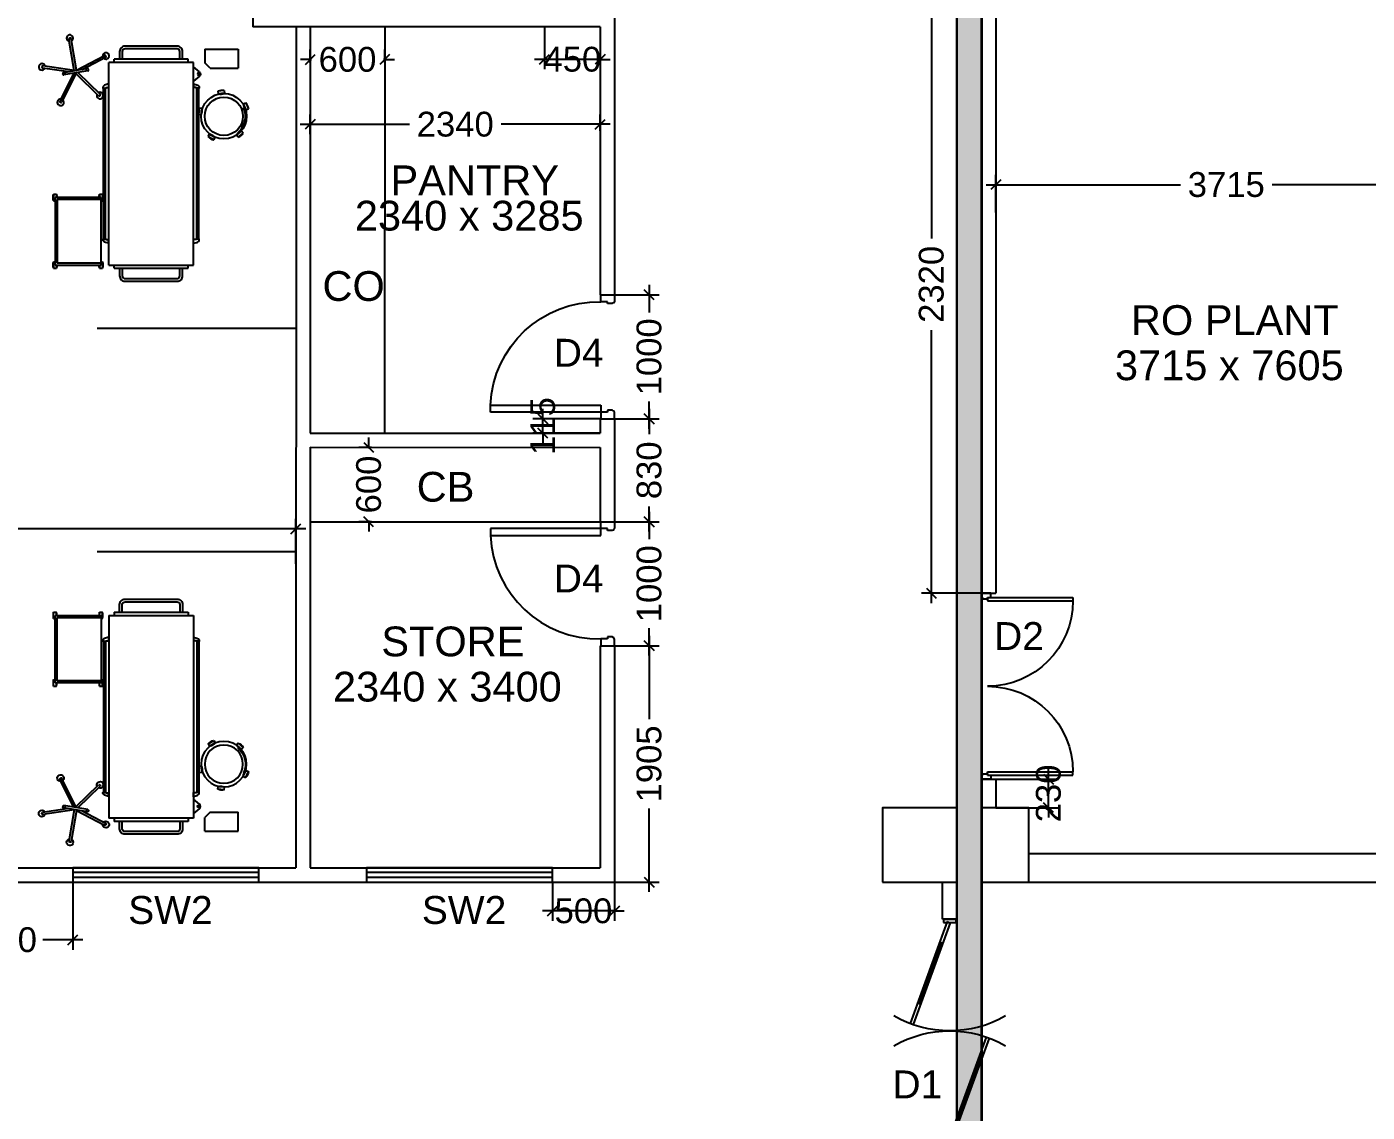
# Model space of a CAD drawing. Extents: x 7620542 to 7843793, y -6476226 to -6093835.
# Drawn here: x 7708846 to 7719659, y -6346936 to -6338180 of the extents above; entities that cross this region are included whole.
import ezdxf
from ezdxf.enums import TextEntityAlignment as Align

# ---------------------------------------------------------------- set-up
doc = ezdxf.new("R2010")
doc.units = 0
doc.header["$LTSCALE"] = 600
doc.header["$MEASUREMENT"] = 0
doc.header["$PDMODE"] = 35
doc.linetypes.add('HIDDEN', pattern=[0.375, 0.25, -0.125])
doc.layers.get('0').update_dxf_attribs({"linetype": 'CONTINUOUS'})
doc.layers.get('Defpoints').update_dxf_attribs({"linetype": 'CONTINUOUS'})
for name, color, linetype in [('Beds', 33, 'CONTINUOUS'), ('Counter', 7, 'CONTINUOUS'), ('DIM-TEXT', 8, 'CONTINUOUS'), ('DOOR', 32, 'CONTINUOUS'), ('Exp.Joint', 104, 'CONTINUOUS'), ('furniture', 33, 'CONTINUOUS'), ('joinery', 7, 'CONTINUOUS'), ('LA-column', 3, 'CONTINUOUS'), ('LOADING', 140, 'CONTINUOUS'), ('Room Dim', 1, 'CONTINUOUS'), ('TEXT', 6, 'CONTINUOUS'), ('Walls', 7, 'CONTINUOUS'), ('WIN', 151, 'CONTINUOUS'), ('Working Dim', 5, 'CONTINUOUS')]:
    doc.layers.add(name, color=color, linetype=linetype)
doc.styles.add('ari', font='arial.ttf')
doc.styles.add('ARIAL', font='arial.ttf')
doc.styles.add('RT', font='romant.shx')
doc.linetypes.add('ZIGZAG', pattern='A,0.0001,-0.2,[131,ltypeshp.shx,S=0.2,R=0,X=-0.2,Y=0],-0.4,[131,ltypeshp.shx,S=0.2,R=180,X=0.2,Y=0],-0.2', length=0.8001)
doc.dimstyles.new('int. dim', dxfattribs={"dimtxt": 450, "dimasz": 80, "dimexe": 80, "dimexo": 0, "dimgap": 70, "dimtad": 0, "dimdec": 0, "dimzin": 12, "dimdsep": 46, "dimtxsty": 'ari', "dimblk": 'OBLIQUE', "dimcen": 2, "dimdle": 80, "dimclrd": 256, "dimclre": 256, "dimclrt": 6, "dimadec": 0, "dimazin": 0, "dimtfac": 1, "dimtdec": 0, "dimtix": 1, "dimtmove": 2, "dimatfit": 3, "dimfxl": 1, "dimtolj": 1, "dimtzin": 0, "dimlwd": -1, "dimlwe": -1, "dimarcsym": 0})
doc.dimstyles.new('TEXT', dxfattribs={"dimscale": 0, "dimtxt": 600, "dimasz": 300, "dimexe": 300, "dimexo": 30, "dimgap": 50, "dimtad": 0, "dimdec": 0, "dimzin": 0, "dimdsep": 46, "dimtxsty": 'RT', "dimblk": 'OBLIQUE', "dimcen": 0.09, "dimdle": 300, "dimclrd": 256, "dimclre": 256, "dimclrt": 170, "dimadec": 0, "dimazin": 0, "dimtfac": 1, "dimtdec": 0, "dimtofl": 0, "dimtmove": 2, "dimatfit": 3, "dimfxl": 1, "dimfrac": 2, "dimtolj": 1, "dimtzin": 0, "dimlwd": -1, "dimlwe": -1, "dimarcsym": 0})

# ---------------------------------------------------------------- blocks, each defined once
blk = doc.blocks.new('Z$W@#5624')
at = {"layer": 'DOOR'}
for p, q in [((19, 470), (840, 769)), ((28, 446), (849, 745)), ((188, 518), (680, 697)), ((676, 709), (685, 685)), ((0, 400), (0, 499)), ((0, 499), (25, 499)), ((19, 470), (28, 446)), ((25, 400), (25, 499)), ((183, 529), (192, 506)), ((1770, 453), (949, 154)), ((1779, 429), (1770, 453)), ((1798, 499), (1773, 499)), ((1773, 400), (1773, 499)), ((1798, 400), (1798, 499)), ((0, 400), (25, 400)), ((1779, 429), (957, 130)), ((1610, 381), (1117, 202)), ((1614, 369), (1606, 393)), ((1798, 400), (1773, 400)), ((1113, 214), (1122, 190))]:
    blk.add_line(p, q, dxfattribs=at)
at = {"layer": 'DOOR', "color": 145}
for centre, start_param, end_param in [((0, 449), 2.617994, 3.665191), ((1798, 449), -0.523599, 0.523599)]:
    blk.add_ellipse(centre, major_axis=(-899, 0), ratio=1, start_param=start_param, end_param=end_param, dxfattribs=at)
blk = doc.blocks.new('_Oblique')
at = {"color": 0, "linetype": 'ByBlock', "lineweight": -2}
blk.add_line((-0.5, -0.5), (0.5, 0.5), dxfattribs=at)
blk = doc.blocks.new('*D478')
at = {"layer": 'Defpoints', "color": 0, "linetype": 'Continuous', "transparency": 16777216}
for p in [(7686489, -6335351), (7686489, -6337015, 5), (7716349, -6337015, 5)]:
    blk.add_point(p, dxfattribs=at)
at = {"layer": 'DIM-TEXT', "transparency": 16777216}
for p, q in [((7686489, -6337015), (7686489, -6335051)), ((7716349, -6337015), (7716349, -6335051)), ((7686189, -6335351), (7694663, -6335351)), ((7716649, -6335351), (7708176, -6335351))]:
    blk.add_line(p, q, dxfattribs=at)
at = {"layer": 'DIM-TEXT', "linetype": 'Continuous', "transparency": 16777216, "xscale": 300, "yscale": 300, "zscale": 300, "rotation": 180}
blk.add_blockref('_Oblique', (7686489, -6335351), dxfattribs=at)
at = {"layer": 'DIM-TEXT', "linetype": 'Continuous', "transparency": 16777216, "xscale": 300, "yscale": 300, "zscale": 300}
blk.add_blockref('_Oblique', (7716349, -6335351), dxfattribs=at)
at = {"layer": 'DIM-TEXT', "color": 170, "linetype": 'Continuous', "transparency": 16777216, "insert": (7701419, -6335351), "char_height": 750, "attachment_point": 5, "style": 'ari'}
blk.add_mtext('\\A1;{\\H1.067x;R.I.C.U. - WARD (20 Beds)}', dxfattribs=at)
blk = doc.blocks.new('*D427')
at = {"layer": 'Defpoints', "color": 0, "transparency": 16777216}
for p in [(7716664, -6339454), (7716664, -6339679, 10), (7720379, -6339679, 5)]:
    blk.add_point(p, dxfattribs=at)
at = {"layer": 'Working Dim', "transparency": 16777216}
for p, q in [((7716664, -6339679), (7716664, -6339374)), ((7720379, -6339679), (7720379, -6339374)), ((7716584, -6339454), (7718152, -6339454)), ((7720459, -6339454), (7718891, -6339454))]:
    blk.add_line(p, q, dxfattribs=at)
at = {"layer": 'Working Dim', "transparency": 16777216, "xscale": 80, "yscale": 80, "zscale": 80, "rotation": 180}
blk.add_blockref('_Oblique', (7716664, -6339454), dxfattribs=at)
at = {"layer": 'Working Dim', "transparency": 16777216, "xscale": 80, "yscale": 80, "zscale": 80}
blk.add_blockref('_Oblique', (7720379, -6339454), dxfattribs=at)
at = {"layer": 'Working Dim', "color": 6, "transparency": 16777216, "insert": (7718522, -6339454), "char_height": 200, "attachment_point": 5, "style": 'ari'}
blk.add_mtext('\\A1;3715', dxfattribs=at)
blk = doc.blocks.new('*D1696')
at = {"layer": 'Defpoints', "color": 0, "transparency": 16777216}
for p in [(7716549, -6337765, 5), (7716143, -6342750), (7716549, -6342750)]:
    blk.add_point(p, dxfattribs=at)
at = {"layer": 'Working Dim', "transparency": 16777216}
for p, q in [((7716143, -6337685), (7716143, -6339888)), ((7716549, -6337765), (7716063, -6337765)), ((7716143, -6342830), (7716143, -6340628)), ((7716549, -6342750), (7716063, -6342750))]:
    blk.add_line(p, q, dxfattribs=at)
at = {"layer": 'Working Dim', "transparency": 16777216, "xscale": 80, "yscale": 80, "zscale": 80}
for p, rotation in [((7716143, -6337765), 90), ((7716143, -6342750), 270)]:
    blk.add_blockref('_Oblique', p, dxfattribs=dict(at, rotation=rotation))
at = {"layer": 'Working Dim', "color": 6, "transparency": 16777216, "insert": (7716143, -6340258), "char_height": 200, "attachment_point": 5, "rotation": 90, "style": 'ari'}
blk.add_mtext('\\A1;2320', dxfattribs=at)
blk = doc.blocks.new('*D2115')
at = {"layer": 'Defpoints', "color": 0, "transparency": 16777216}
for p in [(7713472, -6338967), (7711132, -6339046, 0), (7713472, -6339020, 0)]:
    blk.add_point(p, dxfattribs=at)
at = {"layer": 'Working Dim', "transparency": 16777216}
for p, q in [((7711052, -6338967), (7711932, -6338967)), ((7711132, -6339046), (7711132, -6338887)), ((7713552, -6338967), (7712672, -6338967)), ((7713472, -6339020), (7713472, -6338887))]:
    blk.add_line(p, q, dxfattribs=at)
at = {"layer": 'Working Dim', "transparency": 16777216, "xscale": 80, "yscale": 80, "zscale": 80, "rotation": 180}
blk.add_blockref('_Oblique', (7711132, -6338967), dxfattribs=at)
at = {"layer": 'Working Dim', "transparency": 16777216, "xscale": 80, "yscale": 80, "zscale": 80}
blk.add_blockref('_Oblique', (7713472, -6338967), dxfattribs=at)
at = {"layer": 'Working Dim', "color": 6, "transparency": 16777216, "insert": (7712302, -6338967), "char_height": 200, "attachment_point": 5, "style": 'ari'}
blk.add_mtext('\\A1;2340', dxfattribs=at)
blk = doc.blocks.new('*D2117')
at = {"layer": 'Defpoints', "color": 0, "transparency": 16777216}
for p in [(7711017, -6342230), (7686717, -6342509), (7711017, -6342512, 0)]:
    blk.add_point(p, dxfattribs=at)
at = {"layer": 'Working Dim', "transparency": 16777216}
for p, q in [((7686637, -6342230), (7698420, -6342230)), ((7686717, -6342509), (7686717, -6342150)), ((7711097, -6342230), (7699315, -6342230)), ((7711017, -6342512), (7711017, -6342150))]:
    blk.add_line(p, q, dxfattribs=at)
at = {"layer": 'Working Dim', "transparency": 16777216, "xscale": 80, "yscale": 80, "zscale": 80, "rotation": 180}
blk.add_blockref('_Oblique', (7686717, -6342230), dxfattribs=at)
at = {"layer": 'Working Dim', "transparency": 16777216, "xscale": 80, "yscale": 80, "zscale": 80}
blk.add_blockref('_Oblique', (7711017, -6342230), dxfattribs=at)
at = {"layer": 'Working Dim', "color": 6, "transparency": 16777216, "insert": (7698867, -6342230), "char_height": 200, "attachment_point": 5, "style": 'ari'}
blk.add_mtext('\\A1;24300', dxfattribs=at)
blk = doc.blocks.new('1000')
at = {"layer": 'DOOR'}
for p, q in [((0, -100), (0, 0)), ((0, 0), (49.7, 0)), ((49.7, 0), (49.7, -2.2)), ((63.2, -49.5), (49.7, -49.5)), ((49.7, -49.5), (49.7, -100)), ((63.2, -13.5), (61, -13.5)), ((63.2, -13.5), (63.2, -49.5)), ((836.8, -13.5), (836.8, -49.5)), ((836.8, -13.5), (839, -13.5)), ((836.8, -49.5), (850.3, -49.5)), ((850.3, 0), (850.3, -2.2)), ((900, 0), (850.3, 0)), ((850.3, -49.5), (850.3, -100)), ((900, -100), (900, 0)), ((49.7, -100), (0, -100)), ((49.7, -100), (49.7, -900.6)), ((100.2, -100), (49.7, -100)), ((100.2, -900.6), (100.2, -100)), ((850.3, -100), (900, -100)), ((49.7, -900.6), (100.2, -900.6))]:
    blk.add_line(p, q, dxfattribs=at)
for centre, major_axis, start_param, end_param in [((49.7, -13.5), (-7.95, 7.95), 3.926991, 5.497787), ((850.3, -13.5), (7.95, 7.95), 0.785398, 2.356194)]:
    blk.add_ellipse(centre, major_axis=major_axis, ratio=1, start_param=start_param, end_param=end_param, dxfattribs=at)
at = {"layer": 'DOOR', "color": 145}
blk.add_ellipse((64.3, -115.3), major_axis=(-519.7, 589.8), ratio=1, start_param=2.464943, end_param=4.009476, dxfattribs=at)
blk = doc.blocks.new('Z$W@#1275')
at = {"layer": 'DOOR'}
for p, q in [((73, 1500), (0, 1500)), ((0, 1500), (0, 1467)), ((0, 1467), (2, 1467)), ((11, 1456), (11, 1458)), ((11, 1456), (47, 1456)), ((47, 1467), (736, 1467)), ((47, 1467), (47, 1439)), ((47, 1456), (47, 1467)), ((47, 1467), (73, 1467)), ((47, 1439), (736, 1439)), ((73, 1467), (73, 1500)), ((736, 1467), (736, 1439)), ((0, 33), (2, 33)), ((0, 0), (0, 33)), ((73, 0), (0, 0)), ((11, 44), (11, 42)), ((11, 44), (47, 44)), ((47, 61), (736, 61)), ((47, 33), (47, 61)), ((47, 44), (47, 33)), ((47, 33), (736, 33)), ((47, 33), (73, 33)), ((73, 33), (73, 0)), ((736, 33), (736, 61))]:
    blk.add_line(p, q, dxfattribs=at)
for centre, start, end in [((11, 1467), 180, 270), ((11, 33), 90, 180)]:
    blk.add_arc(centre, 9.13, start, end, dxfattribs=at)
at = {"layer": 'DOOR', "color": 145}
for centre, start, end in [((47, 1439), 270, 0), ((47, 61), 0, 90)]:
    blk.add_arc(centre, 689, start, end, dxfattribs=at)
blk = doc.blocks.new('*D2171')
at = {"layer": 'Defpoints', "color": 0, "transparency": 16777216}
for p in [(7711733, -6338444), (7711133, -6338468, 0), (7711733, -6338468, 0)]:
    blk.add_point(p, dxfattribs=at)
at = {"layer": 'Working Dim', "transparency": 16777216}
for p, q in [((7711133, -6338444), (7711053, -6338444)), ((7711133, -6338468), (7711133, -6338364)), ((7711133, -6338444), (7711142, -6338444)), ((7711733, -6338444), (7711724, -6338444)), ((7711733, -6338468), (7711733, -6338364)), ((7711733, -6338444), (7711813, -6338444))]:
    blk.add_line(p, q, dxfattribs=at)
at = {"layer": 'Working Dim', "transparency": 16777216, "xscale": 80, "yscale": 80, "zscale": 80}
blk.add_blockref('_Oblique', (7711133, -6338444), dxfattribs=at)
at = {"layer": 'Working Dim', "transparency": 16777216, "xscale": 80, "yscale": 80, "zscale": 80, "rotation": 180}
blk.add_blockref('_Oblique', (7711733, -6338444), dxfattribs=at)
at = {"layer": 'Working Dim', "color": 6, "transparency": 16777216, "insert": (7711433, -6338444), "char_height": 200, "attachment_point": 5, "style": 'ari'}
blk.add_mtext('\\A1;600', dxfattribs=at)
blk = doc.blocks.new('*D2173')
at = {"layer": 'Defpoints', "color": 0, "transparency": 16777216}
for p in [(7708017, -6345080, 0), (7709217, -6345080, 0), (7708017, -6345546)]:
    blk.add_point(p, dxfattribs=at)
at = {"layer": 'Working Dim', "transparency": 16777216}
for p, q in [((7708017, -6345080), (7708017, -6345626)), ((7709217, -6345080), (7709217, -6345626)), ((7707937, -6345546), (7708258, -6345546)), ((7709297, -6345546), (7708976, -6345546))]:
    blk.add_line(p, q, dxfattribs=at)
at = {"layer": 'Working Dim', "transparency": 16777216, "xscale": 80, "yscale": 80, "zscale": 80, "rotation": 180}
blk.add_blockref('_Oblique', (7708017, -6345546), dxfattribs=at)
at = {"layer": 'Working Dim', "transparency": 16777216, "xscale": 80, "yscale": 80, "zscale": 80}
blk.add_blockref('_Oblique', (7709217, -6345546), dxfattribs=at)
at = {"layer": 'Working Dim', "color": 6, "transparency": 16777216, "insert": (7708617, -6345546), "char_height": 200, "attachment_point": 5, "style": 'ari'}
blk.add_mtext('\\A1;1200', dxfattribs=at)
blk = doc.blocks.new('*D2176')
at = {"layer": 'Defpoints', "color": 0, "transparency": 16777216}
for p in [(7713587, -6343173, 0), (7713866, -6343173), (7713586, -6345080)]:
    blk.add_point(p, dxfattribs=at)
at = {"layer": 'Working Dim', "transparency": 16777216}
for p, q in [((7713866, -6343093), (7713866, -6343767)), ((7713587, -6343173), (7713946, -6343173)), ((7713866, -6345160), (7713866, -6344487)), ((7713586, -6345080), (7713946, -6345080))]:
    blk.add_line(p, q, dxfattribs=at)
at = {"layer": 'Working Dim', "transparency": 16777216, "xscale": 80, "yscale": 80, "zscale": 80}
for p, rotation in [((7713866, -6343173), 90), ((7713866, -6345080), 270)]:
    blk.add_blockref('_Oblique', p, dxfattribs=dict(at, rotation=rotation))
at = {"layer": 'Working Dim', "color": 6, "transparency": 16777216, "insert": (7713866, -6344127), "char_height": 200, "attachment_point": 5, "rotation": 90, "style": 'ari'}
blk.add_mtext('\\A1;1905', dxfattribs=at)
blk = doc.blocks.new('*D2177')
at = {"layer": 'Defpoints', "color": 0, "transparency": 16777216}
for p in [(7713587, -6342173, 0), (7713866, -6342173), (7713587, -6343173, 0)]:
    blk.add_point(p, dxfattribs=at)
at = {"layer": 'Working Dim', "transparency": 16777216}
for p, q in [((7713866, -6342093), (7713866, -6342314)), ((7713587, -6342173), (7713946, -6342173)), ((7713866, -6343253), (7713866, -6343032)), ((7713587, -6343173), (7713946, -6343173))]:
    blk.add_line(p, q, dxfattribs=at)
at = {"layer": 'Working Dim', "transparency": 16777216, "xscale": 80, "yscale": 80, "zscale": 80}
for p, rotation in [((7713866, -6342173), 90), ((7713866, -6343173), 270)]:
    blk.add_blockref('_Oblique', p, dxfattribs=dict(at, rotation=rotation))
at = {"layer": 'Working Dim', "color": 6, "transparency": 16777216, "insert": (7713866, -6342673), "char_height": 200, "attachment_point": 5, "rotation": 90, "style": 'ari'}
blk.add_mtext('\\A1;1000', dxfattribs=at)
blk = doc.blocks.new('*D2178')
at = {"layer": 'Defpoints', "color": 0, "transparency": 16777216}
for p in [(7713587, -6341343, 0), (7713866, -6341343), (7713587, -6342173, 0)]:
    blk.add_point(p, dxfattribs=at)
at = {"layer": 'Working Dim', "transparency": 16777216}
for p, q in [((7713866, -6341263), (7713866, -6341467)), ((7713587, -6341343), (7713946, -6341343)), ((7713866, -6342253), (7713866, -6342049)), ((7713587, -6342173), (7713946, -6342173))]:
    blk.add_line(p, q, dxfattribs=at)
at = {"layer": 'Working Dim', "transparency": 16777216, "xscale": 80, "yscale": 80, "zscale": 80}
for p, rotation in [((7713866, -6341343), 90), ((7713866, -6342173), 270)]:
    blk.add_blockref('_Oblique', p, dxfattribs=dict(at, rotation=rotation))
at = {"layer": 'Working Dim', "color": 6, "transparency": 16777216, "insert": (7713866, -6341758), "char_height": 200, "attachment_point": 5, "rotation": 90, "style": 'ari'}
blk.add_mtext('\\A1;830', dxfattribs=at)
blk = doc.blocks.new('*D2179')
at = {"layer": 'Defpoints', "color": 0, "transparency": 16777216}
for p in [(7713587, -6340343, 0), (7713866, -6340343), (7713587, -6341343, 0)]:
    blk.add_point(p, dxfattribs=at)
at = {"layer": 'Working Dim', "transparency": 16777216}
for p, q in [((7713866, -6340263), (7713866, -6340484)), ((7713587, -6340343), (7713946, -6340343)), ((7713866, -6341423), (7713866, -6341202)), ((7713587, -6341343), (7713946, -6341343))]:
    blk.add_line(p, q, dxfattribs=at)
at = {"layer": 'Working Dim', "transparency": 16777216, "xscale": 80, "yscale": 80, "zscale": 80}
for p, rotation in [((7713866, -6340343), 90), ((7713866, -6341343), 270)]:
    blk.add_blockref('_Oblique', p, dxfattribs=dict(at, rotation=rotation))
at = {"layer": 'Working Dim', "color": 6, "transparency": 16777216, "insert": (7713866, -6340843), "char_height": 200, "attachment_point": 5, "rotation": 90, "style": 'ari'}
blk.add_mtext('\\A1;1000', dxfattribs=at)
blk = doc.blocks.new('*D2180')
at = {"layer": 'Defpoints', "color": 0, "transparency": 16777216}
for p in [(7711627, -6341573, 0), (7711604, -6342173), (7711627, -6342173, 0)]:
    blk.add_point(p, dxfattribs=at)
at = {"layer": 'Working Dim', "transparency": 16777216}
for p, q in [((7711627, -6341573), (7711524, -6341573)), ((7711604, -6341573), (7711604, -6341493)), ((7711604, -6341573), (7711604, -6341582)), ((7711627, -6342173), (7711524, -6342173)), ((7711604, -6342173), (7711604, -6342164)), ((7711604, -6342173), (7711604, -6342253))]:
    blk.add_line(p, q, dxfattribs=at)
at = {"layer": 'Working Dim', "transparency": 16777216, "xscale": 80, "yscale": 80, "zscale": 80}
for p, rotation in [((7711604, -6341573), 270), ((7711604, -6342173), 90)]:
    blk.add_blockref('_Oblique', p, dxfattribs=dict(at, rotation=rotation))
at = {"layer": 'Working Dim', "color": 6, "transparency": 16777216, "insert": (7711604, -6341873), "char_height": 200, "attachment_point": 5, "rotation": 90, "style": 'ari'}
blk.add_mtext('\\A1;600', dxfattribs=at)
blk = doc.blocks.new('*D2181')
at = {"layer": 'Defpoints', "color": 0, "transparency": 16777216}
for p in [(7713008, -6341343), (7713475, -6341343, 0), (7713472, -6341458, 0)]:
    blk.add_point(p, dxfattribs=at)
at = {"layer": 'Working Dim', "transparency": 16777216}
for p, q in [((7713008, -6341343), (7713008, -6341263)), ((7713475, -6341343), (7712928, -6341343)), ((7713008, -6341458), (7713008, -6341343)), ((7713472, -6341458), (7712928, -6341458)), ((7713008, -6341458), (7713008, -6341538))]:
    blk.add_line(p, q, dxfattribs=at)
at = {"layer": 'Working Dim', "transparency": 16777216, "xscale": 80, "yscale": 80, "zscale": 80}
for p, rotation in [((7713008, -6341343), 270), ((7713008, -6341458), 90)]:
    blk.add_blockref('_Oblique', p, dxfattribs=dict(at, rotation=rotation))
at = {"layer": 'Working Dim', "color": 6, "transparency": 16777216, "insert": (7713008, -6341401), "char_height": 200, "attachment_point": 5, "rotation": 90, "style": 'ari'}
blk.add_mtext('\\A1;115', dxfattribs=at)
blk = doc.blocks.new('*D2183')
at = {"layer": 'Defpoints', "color": 0, "transparency": 16777216}
for p in [(7713022, -6338180), (7713472, -6338180, 0), (7713022, -6338443)]:
    blk.add_point(p, dxfattribs=at)
at = {"layer": 'Working Dim', "transparency": 16777216}
for p, q in [((7713022, -6338180), (7713022, -6338523)), ((7713472, -6338180), (7713472, -6338523)), ((7713022, -6338443), (7712942, -6338443)), ((7713472, -6338443), (7713022, -6338443)), ((7713472, -6338443), (7713552, -6338443))]:
    blk.add_line(p, q, dxfattribs=at)
at = {"layer": 'Working Dim', "transparency": 16777216, "xscale": 80, "yscale": 80, "zscale": 80}
blk.add_blockref('_Oblique', (7713022, -6338443), dxfattribs=at)
at = {"layer": 'Working Dim', "transparency": 16777216, "xscale": 80, "yscale": 80, "zscale": 80, "rotation": 180}
blk.add_blockref('_Oblique', (7713472, -6338443), dxfattribs=at)
at = {"layer": 'Working Dim', "color": 6, "transparency": 16777216, "insert": (7713247, -6338443), "char_height": 200, "attachment_point": 5, "style": 'ari'}
blk.add_mtext('\\A1;450', dxfattribs=at)
blk = doc.blocks.new('HF12177-P')
for p, q in [((-0.02, -0.007), (-0.189, 0.225)), ((0, 0), (-0.172, 0.237)), ((0, 0), (0.172, 0.237)), ((0.02, -0.007), (0.189, 0.225)), ((-0.063, -0.027), (-0.295, -0.102)), ((-0.01, -0.031), (-0.289, -0.121)), ((-0.12, -0.015), (-0.12, -0.019)), ((-0.112, -0.007), (0.112, -0.007)), ((-0.112, -0.027), (0.112, -0.027)), ((-0.1, -0.007), (-0.1, -0.027)), ((-0.01, -0.031), (-0.01, -0.324)), ((0.01, -0.031), (0.01, -0.324)), ((0.01, -0.031), (0.289, -0.121)), ((0.063, -0.027), (0.295, -0.102)), ((0.1, -0.007), (0.1, -0.027)), ((0.12, -0.015), (0.12, -0.019))]:
    blk.add_line(p, q)
for centre, radius, start, end in [((-0.185, 0.238), 0.03, 325.4712, 286.5288), ((0.185, 0.238), 0.03, 253.4712, 214.5288), ((-0.182, 0.23), 0.008, 126.3733, 216), ((0, -0.017), 0.315, 125.6267, 126.3733), ((-0.179, 0.233), 0.008, 36, 125.6267), ((0.179, 0.233), 0.008, 54.3733, 144), ((0, -0.017), 0.315, 53.6267, 54.3733), ((0.182, 0.23), 0.008, 324, 53.6267), ((-0.3, -0.114), 0.03, 37.4712, 358.5288), ((-0.293, -0.11), 0.008, 108, 197.6267), ((0, -0.017), 0.315, 197.6267, 198.3733), ((-0.291, -0.114), 0.008, 198.3733, 288), ((-0.112, -0.015), 0.008, 90, 180), ((-0.112, -0.019), 0.008, 180, 270), ((0.112, -0.015), 0.008, 0, 90), ((0.112, -0.019), 0.008, 270, 0), ((0.3, -0.114), 0.03, 181.4712, 142.5288), ((0.291, -0.114), 0.008, 252, 341.6267), ((0.293, -0.11), 0.008, 342.3733, 72), ((0, -0.017), 0.315, 341.6267, 342.3733), ((0, -0.332), 0.03, 109.4712, 70.5288), ((-0.002, -0.324), 0.008, 180, 269.6267), ((0, -0.017), 0.315, 269.6267, 270.3733), ((0.002, -0.324), 0.008, 270.3733, 0)]:
    blk.add_arc(centre, radius, start, end)
blk = doc.blocks.new('HF10037A-P')
for p, q in [((-0.03, 0.413), (-0.03, 0.388)), ((0.03, 0.413), (-0.03, 0.413)), ((0.03, 0.388), (-0.03, 0.388)), ((0.03, 0.413), (0.03, 0.388)), ((-0.216, 0.279), (-0.23, 0.221)), ((-0.216, 0.279), (-0.192, 0.273)), ((-0.192, 0.273), (-0.206, 0.215)), ((0.191, 0.27), (0.215, 0.277)), ((0.191, 0.27), (0.209, 0.212)), ((0.215, 0.277), (0.233, 0.22)), ((-0.23, 0.221), (-0.206, 0.215)), ((0.191, 0.237), (0.2, 0.24)), ((0.209, 0.212), (0.233, 0.22)), ((-0.164, 0.006), (-0.149, 0.026)), ((-0.164, 0.006), (-0.116, -0.03)), ((-0.149, 0.026), (-0.101, -0.01)), ((0.096, -0.011), (0.146, 0.023)), ((0.111, 0.011), (0.116, 0.003)), ((0.111, -0.031), (0.16, 0.003)), ((0.16, 0.003), (0.146, 0.023)), ((-0.116, -0.03), (-0.101, -0.01)), ((0.111, -0.031), (0.096, -0.011))]:
    blk.add_line(p, q)
for radius in [0.21, 0.177]:
    blk.add_circle((0, 0.177), radius)
for centre, radius, start, end in [((0, 0.325), 0.0925, 71.0754, 108.9246), ((0, 0.475), 0.0925, 251.0754, 288.9246), ((-0.138, 0.229), 0.0925, 147.3419, 185.1912), ((-0.284, 0.265), 0.0925, 327.3419, 5.1912), ((0.284, 0.268), 0.0925, 178.8412, 216.6904), ((0.141, 0.222), 0.0925, 358.8412, 36.6904), ((0, 0.177), 0.2, 303.6037, 17.3657), ((-0.087, 0.058), 0.0925, 214.1875, 252.0368), ((-0.177, -0.062), 0.0925, 34.1875, 72.0368), ((0.171, -0.066), 0.0925, 105.5121, 143.3614), ((0.086, 0.058), 0.0925, 285.5121, 323.3614)]:
    blk.add_arc(centre, radius, start, end)
blk = doc.blocks.new('ME17678-P')
at = {"layer": 'furniture', "color": 21}
for p, q in [((-0.05, 0.175), (0.26, 0.175)), ((-0.05, 0.175), (-0.05, 0.05)), ((0.26, 0.175), (0.26, 0)), ((0, 0), (-0.05, 0.05)), ((0, 0), (0.26, 0))]:
    blk.add_line(p, q, dxfattribs=at)
blk = doc.blocks.new('A$C6969112B')
at = {"layer": 'furniture', "color": 8}
for p, q in [((478, 1766), (1160, 1766)), ((478, 131), (478, 1766)), ((521, 1793), (1116, 1793)), ((521, 1766), (521, 1793)), ((1116, 1766), (1116, 1793)), ((1160, 131), (1160, 1766)), ((428, 1689), (478, 1729)), ((428, 1654), (478, 1615)), ((432, 1559), (432, 1557)), ((434, 343), (434, 1557)), ((451, 343), (451, 1557)), ((453, 1559), (453, 1557)), ((476, 1595), (476, 1561)), ((1162, 1595), (1162, 1561)), ((1185, 1559), (1185, 1557)), ((1186, 343), (1186, 1557)), ((1204, 343), (1204, 1557)), ((1205, 1559), (1205, 1557)), ((1234, 703), (1212, 703)), ((1212, 703), (1212, 650)), ((1223, 650), (1212, 650)), ((1223, 131), (1223, 676)), ((1223, 676), (1594, 676)), ((1223, 659), (1577, 659)), ((1234, 703), (1234, 676)), ((1577, 659), (1577, 148)), ((1605, 703), (1583, 703)), ((1583, 703), (1583, 676)), ((1594, 676), (1594, 131)), ((1605, 650), (1594, 650)), ((1605, 703), (1605, 650)), ((432, 340), (432, 343)), ((453, 340), (453, 343)), ((476, 304), (476, 339)), ((1162, 304), (1162, 339)), ((1185, 340), (1185, 343)), ((1205, 340), (1205, 343)), ((1160, 131), (478, 131)), ((521, 105), (521, 131)), ((1116, 105), (1116, 131)), ((1223, 157), (1212, 157)), ((1212, 157), (1212, 105)), ((1577, 148), (1223, 148)), ((1594, 131), (1223, 131)), ((1234, 131), (1234, 105)), ((1583, 131), (1583, 105)), ((1605, 157), (1594, 157)), ((1605, 157), (1605, 105)), ((1116, 105), (521, 105)), ((1234, 105), (1212, 105)), ((1605, 105), (1583, 105))]:
    blk.add_line(p, q, dxfattribs=at)
for points in [[(565, 1793), (565, 1854, -0.414214), (608, 1897), (1029, 1897, -0.414214), (1073, 1854), (1073, 1793)], [(587, 1793), (587, 1854, -0.414214), (608, 1875), (1029, 1875, -0.414214), (1051, 1854), (1051, 1793)], [(476, 1593), (451, 1585, 0.318781), (430, 1563), (430, 1559), (455, 1559), (455, 1563), (476, 1563)], [(1162, 1593), (1186, 1585, -0.318781), (1208, 1563), (1208, 1559), (1182, 1559), (1182, 1563), (1162, 1563)], [(476, 307), (451, 314, -0.318781), (430, 336), (430, 340), (455, 340), (455, 336), (476, 336)], [(1162, 307), (1186, 314, 0.318781), (1208, 336), (1208, 340), (1182, 340), (1182, 336), (1162, 336)], [(1073, 105), (1073, 44, -0.414214), (1029, 0), (608, 0, -0.414214), (565, 44), (565, 105)], [(1051, 105), (1051, 44, -0.414214), (1029, 22), (608, 22, -0.414214), (587, 44), (587, 105)]]:
    blk.add_lwpolyline(points, format="xyb", dxfattribs=at)
for points in [[(432, 1557), (453, 1557)], [(476, 1595), (478, 1595)], [(476, 1561), (478, 1561)], [(1162, 1595), (1160, 1595)], [(1162, 1561), (1160, 1561)], [(1205, 1557), (1185, 1557)], [(432, 343), (453, 343)], [(476, 339), (478, 339)], [(1162, 339), (1160, 339)], [(1205, 343), (1185, 343)], [(476, 304), (478, 304)], [(1162, 304), (1160, 304)]]:
    blk.add_lwpolyline(points, dxfattribs=at)
blk.add_circle((435, 1672), 9.27, dxfattribs=at)
for centre, radius, start, end in [((441, 1672), 21.4, 125.427, 234.573), ((1289, 676), 80.7, 161.0754, 198.9246), ((1158, 676), 80.7, 0, 18.9246), ((1660, 676), 80.7, 161.0754, 180), ((1529, 676), 80.7, 341.0754, 18.9246), ((1289, 131), 80.7, 161.0754, 198.9246), ((1158, 131), 80.7, 341.0754, 0), ((1660, 131), 80.7, 180, 198.9246), ((1529, 131), 80.7, 341.0754, 18.9246)]:
    blk.add_arc(centre, radius, start, end, dxfattribs=at)
at = {"layer": 'LOADING', "color": 8, "yscale": 872.7299101983663, "zscale": 872.7299101979671}
for name, p, xscale, rotation in [('HF12177-P', (1425, 1676), -872.7299101979006, 170.2976301882088), ('HF10037A-P', (215, 1178), -872.7299102004868, 353.6512974186875)]:
    blk.add_blockref(name, p, dxfattribs=dict(at, xscale=xscale, rotation=rotation))
at = {"layer": 'LOADING', "color": 8, "xscale": -872.7299101983663, "yscale": 872.7299101983663, "zscale": 872.7299101979671}
blk.add_blockref('ME17678-P', (343, 1719), dxfattribs=at)
blk = doc.blocks.new('*D2534')
at = {"layer": 'Defpoints', "color": 0, "transparency": 16777216}
for p in [(7713086, -6345080, -15), (7713586, -6345080, -15), (7713086, -6345313)]:
    blk.add_point(p, dxfattribs=at)
at = {"layer": 'Working Dim', "transparency": 16777216}
for p, q in [((7713086, -6345080), (7713086, -6345393)), ((7713586, -6345080), (7713586, -6345393)), ((7713086, -6345313), (7713006, -6345313)), ((7713586, -6345313), (7713086, -6345313)), ((7713586, -6345313), (7713666, -6345313))]:
    blk.add_line(p, q, dxfattribs=at)
at = {"layer": 'Working Dim', "transparency": 16777216, "xscale": 80, "yscale": 80, "zscale": 80}
blk.add_blockref('_Oblique', (7713086, -6345313), dxfattribs=at)
at = {"layer": 'Working Dim', "transparency": 16777216, "xscale": 80, "yscale": 80, "zscale": 80, "rotation": 180}
blk.add_blockref('_Oblique', (7713586, -6345313), dxfattribs=at)
at = {"layer": 'Working Dim', "color": 6, "transparency": 16777216, "insert": (7713336, -6345313), "char_height": 200, "attachment_point": 5, "style": 'ari'}
blk.add_mtext('\\A1;500', dxfattribs=at)
blk = doc.blocks.new('*D2535')
at = {"layer": 'Defpoints', "color": 0, "transparency": 16777216}
for p in [(7716664, -6344250, -10), (7717088, -6344250), (7716664, -6344480, -10)]:
    blk.add_point(p, dxfattribs=at)
at = {"layer": 'Working Dim', "transparency": 16777216}
for p, q in [((7717088, -6344250), (7717088, -6344170)), ((7716664, -6344250), (7717168, -6344250)), ((7717088, -6344480), (7717088, -6344250)), ((7716664, -6344480), (7717168, -6344480)), ((7717088, -6344480), (7717088, -6344560))]:
    blk.add_line(p, q, dxfattribs=at)
at = {"layer": 'Working Dim', "transparency": 16777216, "xscale": 80, "yscale": 80, "zscale": 80}
for p, rotation in [((7717088, -6344250), 270), ((7717088, -6344480), 90)]:
    blk.add_blockref('_Oblique', p, dxfattribs=dict(at, rotation=rotation))
at = {"layer": 'Working Dim', "color": 6, "transparency": 16777216, "insert": (7717088, -6344365), "char_height": 200, "attachment_point": 5, "rotation": 90, "style": 'ari'}
blk.add_mtext('\\A1;230', dxfattribs=at)

msp = doc.modelspace()

# ---------------------------------------------------------------- hatches: boundary and pattern name
at = {"layer": 'Exp.Joint', "linetype": 'HIDDEN'}
msp.add_hatch(color=256, dxfattribs=at).paths.add_polyline_path([(7716549.14, -6334493.662), (7716349.14, -6334493.662), (7716349.14, -6455862.509), (7716549.14, -6455862.509)])

# ---------------------------------------------------------------- linework, layer by layer
at = {"layer": 'Beds', "linetype": 'ZIGZAG', "ltscale": 0.6}
for p, q in [((7711015.492, -6340614.887, -14.83), (7709412.768, -6340614.887, -14.83)), ((7711015.492, -6342415.726, -14.83), (7709412.768, -6342415.726, -14.83))]:
    msp.add_line(p, q, dxfattribs=at)
at = {"layer": 'Exp.Joint', "linetype": 'HIDDEN', "const_width": 20, "elevation": -11195.81}
msp.add_lwpolyline([(7716549.14, -6334493.662), (7716349.14, -6334493.662), (7716349.14, -6455862.509), (7716549.14, -6455862.509)], close=True, dxfattribs=at)
at = {"layer": 'LA-column', "color": 2}
for points, elevation in [([(7715749.145, -6345080.251), (7716349.145, -6345080.251), (7716349.145, -6344480.251), (7715749.145, -6344480.251)], -14.83), ([(7716929.144, -6345080.361), (7716929.144, -6344480.361), (7716549.144, -6344480.361), (7716549.144, -6345080.361)], -9.508)]:
    msp.add_lwpolyline(points, close=True, dxfattribs=dict(at, elevation=elevation))
at = {"layer": 'Walls', "linetype": 'Continuous'}
for p, q in [((7716549.144, -6342750.259, -14.83), (7716664.144, -6342750.259, -14.83)), ((7716549.144, -6344250.361, -9.508), (7716664.144, -6344250.361, -9.508)), ((7716234.055, -6345380.318, -14.83), (7716234.055, -6345080.318, -14.83)), ((7716349.055, -6345380.318, -14.83), (7716349.055, -6345080.251, -14.83)), ((7716349.055, -6345380.318, -14.83), (7716234.055, -6345380.318, -14.83))]:
    msp.add_line(p, q, dxfattribs=at)
at = {"layer": 'Walls'}
for p, q in [((7716929.144, -6344850.343, -14.83), (7720378.872, -6344850.343, -14.83)), ((7716929.144, -6345080.343, -14.83), (7720378.872, -6345080.343, -14.83))]:
    msp.add_line(p, q, dxfattribs=at)
at = {"layer": 'Walls', "linetype": 'Continuous', "elevation": -14.83}
for points in [[(7716549.144, -6342750.259), (7716549.144, -6337765.323)], [(7716664.144, -6337765.365), (7716664.144, -6342750.259)], [(7716549.144, -6344480.343), (7716549.144, -6344250.361)], [(7716664.144, -6344250.361), (7716664.144, -6344480.343), (7716664.144, -6344480.343)]]:
    msp.add_lwpolyline(points, dxfattribs=at)
at = {"layer": 'Walls', "elevation": -14.83}
msp.add_lwpolyline([(7713472.09, -6338180.286), (7710670.144, -6338180.286)], dxfattribs=at)
at = {"layer": 'WIN', "linetype": 'Continuous'}
for points, elevation in [([(7710717.086, -6345080.251), (7710717.086, -6344965.251), (7709217.086, -6344965.251), (7709217.086, -6345080.251)], -14.76), ([(7710717.086, -6345041.336), (7710717.086, -6345003.613), (7709217.086, -6345003.613), (7709217.086, -6345041.336)], -14.76), ([(7713086.086, -6345080.251), (7713086.086, -6344965.251), (7711586.086, -6344965.251), (7711586.086, -6345080.251)], -14.754), ([(7713086.086, -6345041.336), (7713086.086, -6345003.613), (7711586.086, -6345003.613), (7711586.086, -6345041.336)], -14.754)]:
    msp.add_lwpolyline(points, close=True, dxfattribs=dict(at, elevation=elevation))
at = {"layer": 'Working Dim', "color": 7}
for p, q in [((7710670.144, -6337765.399, 11172.341), (7710670.144, -6338180.286, 11172.341)), ((7713587.09, -6338065.28, -14.83), (7713586.828, -6340343.012, -14.805)), ((7711017.88, -6338180.286, -14.83), (7711017.086, -6344965.251, -14.754)), ((7711132.88, -6338180.299, -14.83), (7711132.49, -6341457.775, -14.793)), ((7711732.88, -6338180.368, -14.83), (7711732.49, -6341457.833, -14.793)), ((7713472.09, -6338180.267, -14.83), (7713471.828, -6340343.001, -14.805)), ((7713471.828, -6340343.001, -14.792), (7713586.828, -6340343.012, -14.792)), ((7713471.713, -6341343, -14.794), (7713471.7, -6341458, -14.793)), ((7713471.713, -6341343, -14.792), (7713586.713, -6341343.011, -14.792)), ((7713586.713, -6341343.011, -14.794), (7713586.627, -6342173.011, -14.79)), ((7711132.49, -6341457.775, -14.792), (7713471.7, -6341458, -14.792)), ((7711132.476, -6341572.775, -14.792), (7711132.086, -6344965.251, -14.754)), ((7711132.476, -6341572.775, -14.792), (7713471.686, -6341573, -14.792)), ((7713471.686, -6341573, -14.792), (7713471.627, -6342173, -14.79)), ((7711132.419, -6342172.775, -14.792), (7713471.629, -6342173, -14.792)), ((7713471.627, -6342173, -14.792), (7713586.627, -6342173.011, -14.792)), ((7713471.512, -6343172.999, -14.779), (7713471.296, -6344965.251, -14.754)), ((7713471.512, -6343172.999, -14.792), (7713586.512, -6343173.01, -14.792)), ((7713586.512, -6343173.01, -14.779), (7713586.283, -6345080.251, -14.753)), ((7699624.32, -6344965.251, -14.794), (7711017.086, -6344965.251, -14.76)), ((7711132.086, -6344965.251, -14.76), (7713471.296, -6344965.251, -14.753)), ((7699624.32, -6345080.251, -14.794), (7713586.283, -6345080.251, -14.753)), ((7711586.073, -6345080.251, -14.753), (7711586.073, -6345080.271, -14.753))]:
    msp.add_line(p, q, dxfattribs=at)

# ---------------------------------------------------------------- block references
at = {"layer": 'Beds', "xscale": -1}
msp.add_blockref('A$C6969112B', (7710667.404, -6340233.371, -14.83), dxfattribs=at)
at = {"layer": 'Beds', "rotation": 180}
msp.add_blockref('A$C6969112B', (7710667.404, -6342797.242, -14.83), dxfattribs=at)
at = {"layer": 'DOOR', "linetype": 'Continuous'}
for name, p, xscale, yscale, zscale, rotation in [('1000', (7713586.536, -6341343.011, -14.792), -1.111111128702789, 1.11111112870276, 1.11111112870279, 269.9999867451644), ('1000', (7713586.511, -6342173.01, -14.792), 1.111111128702789, 1.111111128702789, 1.111111128702789, 270.0000132548356), ('Z$W@#5624', (7715841.555, -6347180.318, -14.83), -1.001247152686119, 1.001247152686119, 1.001247151760859, 270)]:
    msp.add_blockref(name, p, dxfattribs=dict(at, xscale=xscale, yscale=yscale, zscale=zscale, rotation=rotation))
at = {"layer": 'DOOR', "xscale": -1.000014672987163, "yscale": 1.000014672987163, "zscale": 1.000014672944081, "rotation": 180}
msp.add_blockref('Z$W@#1275', (7716549.144, -6342750.361, -14.83), dxfattribs=at)

# ---------------------------------------------------------------- texts
at = {"layer": 'Counter', "color": 10, "style": 'ARIAL'}
for s, p in [('CO', (7711231.03, -6340391.52, -14.83)), ('CB', (7711991.095, -6342011.117, -14.856))]:
    msp.add_text(s, height=240, dxfattribs=at).set_placement(p)
at = {"layer": 'joinery', "style": 'ari'}
for s, p in [('D4', (7713298.222, -6340922.453, -14.792)), ('D4', (7713298.198, -6342743.568, -14.792)), ('D2', (7716849.931, -6343207.687, -14.83)), ('SW2', (7710004.383, -6345417.489, -14.76)), ('SW2', (7712373.383, -6345417.489, -14.754)), ('D1', (7716030.127, -6346824.579, -14.83))]:
    msp.add_text(s, height=225, dxfattribs=at).set_placement(p, align=Align.CENTER)
at = {"layer": 'Room Dim', "style": 'ARIAL'}
for s, p in [('2340 x 3285', (7712414.909, -6339703.829, -14.83)), ('3715 x 7605', (7718546.588, -6340911.012, -14.83)), ('2340 x 3400', (7712238.657, -6343503.401, -14.83))]:
    msp.add_text(s, height=240, dxfattribs=at).set_placement(p, align=Align.MIDDLE_CENTER)
at = {"layer": 'TEXT', "color": 7, "style": 'ARIAL'}
for s, p in [('PANTRY', (7712459.4, -6339538.625, -14.83)), ('RO PLANT', (7718591.079, -6340666.124, -14.83)), ('STORE', (7712283.148, -6343258.513, -14.83))]:
    msp.add_text(s, height=240, dxfattribs=at).set_placement(p, align=Align.CENTER)

# ---------------------------------------------------------------- dimensions: what is measured, and where the dimension line sits
at = {"layer": 'DIM-TEXT', "linetype": 'Continuous'}
dim = msp.add_linear_dim(base=(7686489.054, -6335351.01, -19.962), p1=(7716349.145, -6337015.444, -14.83), p2=(7686489.054, -6337015.444, -14.83), text='{\\H1.067x;R.I.C.U. - WARD (20 Beds)}', dimstyle='TEXT', override={"dimscale": 1, "dimtxt": 750, "dimexo": 0, "dimtxsty": 'ari'}, dxfattribs=at)
dim.commit()
dim.dimension.update_dxf_attribs({"geometry": '*D478', "text_midpoint": (7701419.099, -6335351.01, -19.962)})
at = {"layer": 'Working Dim'}
dim = msp.add_linear_dim(base=(7716143.481, -6342750.259, -14.83), p1=(7716549.144, -6337765.319, -9.508), p2=(7716549.145, -6342750.259, -14.83), angle=90, text='2320', dimstyle='int. dim', override={"dimtxt": 200, "dimarcsym": 1}, dxfattribs=at)
dim.commit()
dim.dimension.update_dxf_attribs({"geometry": '*D1696', "text_midpoint": (7716143.481, -6340257.789, -14.83)})
at = {"layer": 'Working Dim', "color": 7}
for base, p1, p2, picture, middle in [((7713022.09, -6338442.782, -14.83), (7713472.09, -6338180.286, -14.83), (7713022.09, -6338180.286, -14.83), '*D2183', (7713247.09, -6338442.782, -14.83)), ((7711732.834, -6338444.174, -14.83), (7711132.834, -6338467.659, -14.826), (7711732.834, -6338467.728, -14.826), '*D2171', (7711432.834, -6338444.174, -14.83)), ((7713471.98, -6338967.08, -14.83), (7711131.767, -6339046.044, -14.82), (7713471.98, -6339019.798, -14.82), '*D2115', (7712301.874, -6338967.08, -14.83)), ((7711017.492, -6342230.445, -14.83), (7686717.054, -6342509.239, -14.83), (7711017.492, -6342512.035, -14.793), '*D2117', (7698867.273, -6342230.445, -14.83)), ((7708017.086, -6345546.368, -14.83), (7709217.086, -6345080.251, -14.76), (7708017.086, -6345080.251, -14.76), '*D2173', (7708617.086, -6345546.368, -14.83)), ((7713086.086, -6345312.695), (7713586.283, -6345080.251, -14.83), (7713086.086, -6345080.251, -14.754), '*D2534', (7713336.184, -6345312.695))]:
    dim = msp.add_linear_dim(base=base, p1=p1, p2=p2, dimstyle='int. dim', override={"dimtxt": 200, "dimarcsym": 1}, dxfattribs=at)
    dim.commit()
    dim.dimension.update_dxf_attribs({"geometry": picture, "text_midpoint": middle})
at = {"layer": 'Working Dim'}
dim = msp.add_linear_dim(base=(7716664.144, -6339454.024, -14.83), p1=(7720378.878, -6339679.322, -9.699), p2=(7716664.144, -6339679.322, -4.568), dimstyle='int. dim', override={"dimtxt": 200}, dxfattribs=at)
dim.commit()
dim.dimension.update_dxf_attribs({"geometry": '*D427', "text_midpoint": (7718521.511, -6339454.024, -14.83)})
at = {"layer": 'Working Dim', "color": 7}
for base, p1, p2, picture, middle in [((7713866.183, -6340343.012, -14.83), (7713586.713, -6341343.011, -14.792), (7713586.828, -6340343.012, -14.805), '*D2179', (7713866.183, -6340843.012, -14.83)), ((7713008.003, -6341343.011, -14.83), (7713471.7, -6341458, -14.793), (7713475.425, -6341343.011, -14.792), '*D2181', (7713008.003, -6341400.506, -14.83)), ((7713866.183, -6341343.011, -14.83), (7713586.627, -6342173.011, -14.792), (7713586.713, -6341343.011, -14.792), '*D2178', (7713866.183, -6341758.011, -14.83)), ((7711603.89, -6342172.823, -14.83), (7711626.712, -6341572.823, -14.792), (7711626.655, -6342172.823, -14.792), '*D2180', (7711603.89, -6341872.823, -14.83)), ((7713866.183, -6342173.011, -14.83), (7713586.512, -6343173.01, -14.792), (7713586.627, -6342173.011, -14.792), '*D2177', (7713866.183, -6342673.011, -14.83)), ((7717088.372, -6344250.361), (7716664.144, -6344480.361, -9.508), (7716664.144, -6344250.361, -9.508), '*D2535', (7717088.372, -6344365.361))]:
    dim = msp.add_linear_dim(base=base, p1=p1, p2=p2, angle=90, dimstyle='int. dim', override={"dimtxt": 200, "dimarcsym": 1}, dxfattribs=at)
    dim.commit()
    dim.dimension.update_dxf_attribs({"geometry": picture, "text_midpoint": middle})
dim = msp.add_linear_dim(base=(7713866.183, -6343173.01, -14.83), p1=(7713586.283, -6345080.251, -14.83), p2=(7713586.512, -6343173.01, -14.792), angle=90, text='1905', dimstyle='int. dim', override={"dimtxt": 200, "dimarcsym": 1}, dxfattribs=at)
dim.commit()
dim.dimension.update_dxf_attribs({"geometry": '*D2176', "text_midpoint": (7713866.183, -6344126.631, -14.83)})

doc.saveas('drawing.dxf')
